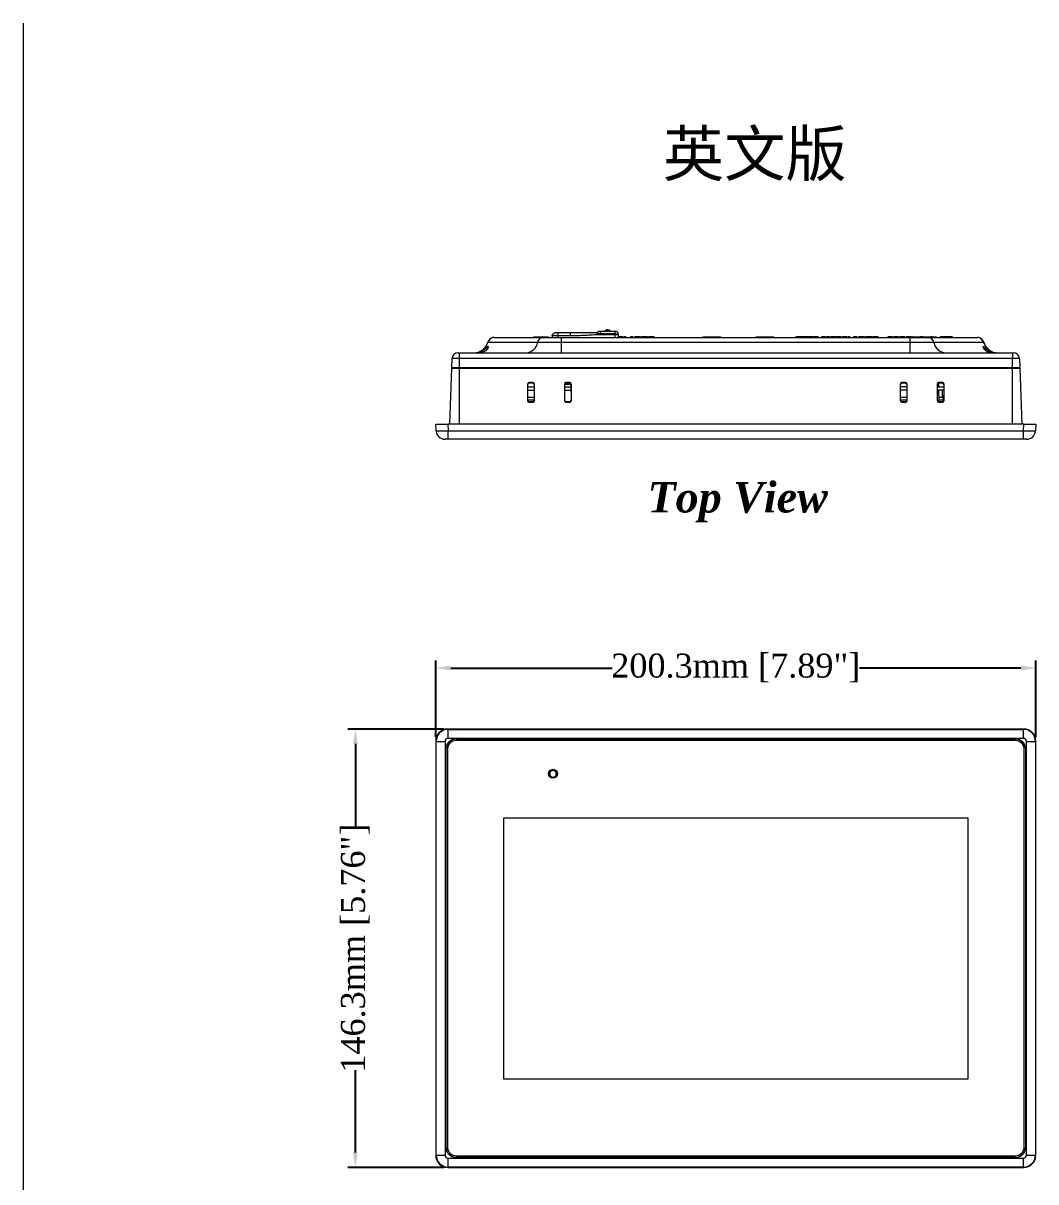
# Model space of a CAD drawing. Header units: millimetres. Extents: x 76 to 1788, y -159 to 878.
# Drawn here: x 75.6 to 413.6, y 491 to 877.6 of the extents above; entities that cross this region are included whole.
import ezdxf

# ---------------------------------------------------------------- set-up
doc = ezdxf.new("R2010")
doc.units = ezdxf.units.MM
doc.header["$LTSCALE"] = 2
doc.layers.add('DIM', color=7, linetype='Continuous')
doc.styles.add('2', font='TIMES.TTF')
doc.styles.get("Standard").update_dxf_attribs({"font": 'TIMES.TTF'})
doc.dimstyles.new('ISO-25', dxfattribs={"dimscale": 2, "dimtxt": 4, "dimasz": 2.5, "dimexe": 1.25, "dimexo": 0.625, "dimtad": 0, "dimdsep": 46, "dimtxsty": 'Standard', "dimcen": 2.5, "dimadec": 0, "dimazin": 0, "dimtfac": 1, "dimtmove": 0, "dimatfit": 3, "dimfxl": 0, "dimarcsym": 0})

# ---------------------------------------------------------------- blocks, each defined once
blk = doc.blocks.new('*D56')
at = {"layer": 'Defpoints', "color": 0}
for p in [(213.32, 662.43), (213.32, 638.08), (413.62, 638.08)]:
    blk.add_point(p, dxfattribs=at)
at = {"layer": 'DIM', "color": 0, "lineweight": -2}
for p, q in [((213.32, 639.33), (213.32, 664.93)), ((218.32, 662.43), (272.17, 662.43)), ((408.62, 662.43), (354.77, 662.43)), ((413.62, 639.33), (413.62, 664.93))]:
    blk.add_line(p, q, dxfattribs=at)
at = {"layer": 'DIM', "color": 0}
for points in [[(218.32, 663.27), (218.32, 661.6), (213.32, 662.43)], [(408.62, 661.6), (408.62, 663.27), (413.62, 662.43)]]:
    blk.add_solid(points, dxfattribs=at)
at = {"layer": 'DIM', "color": 0, "lineweight": 0, "insert": (313.47, 662.43), "char_height": 8, "attachment_point": 5}
blk.add_mtext('200.3mm [7.89"]', dxfattribs=at)
blk = doc.blocks.new('*D57')
at = {"layer": 'Defpoints', "color": 0}
for p in [(217.32, 642.08), (186.5, 495.78), (217.32, 495.78)]:
    blk.add_point(p, dxfattribs=at)
at = {"layer": 'DIM', "color": 0, "lineweight": -2}
for p, q in [((216.07, 642.08), (184, 642.08)), ((186.5, 637.08), (186.5, 609.67)), ((186.5, 500.78), (186.5, 528.19)), ((216.07, 495.78), (184, 495.78))]:
    blk.add_line(p, q, dxfattribs=at)
at = {"layer": 'DIM', "color": 0}
for points in [[(187.33, 637.08), (185.67, 637.08), (186.5, 642.08)], [(185.67, 500.78), (187.33, 500.78), (186.5, 495.78)]]:
    blk.add_solid(points, dxfattribs=at)
at = {"layer": 'DIM', "color": 0, "lineweight": 0, "insert": (186.5, 568.93), "char_height": 8, "attachment_point": 5, "rotation": 90}
blk.add_mtext('146.3mm [5.76"]', dxfattribs=at)

msp = doc.modelspace()

# ---------------------------------------------------------------- linework, layer by layer
at = {"lineweight": 0}
for p, q in [((75.608, 877.633), (75.608, -159.158)), ((409.622, 642.078), (217.322, 642.078)), ((217.322, 642.073), (217.435, 641.96)), ((409.621, 642.073), (217.322, 642.073)), ((217.435, 638.964), (217.435, 641.96)), ((217.435, 641.96), (409.508, 641.96)), ((409.508, 641.96), (409.621, 642.073)), ((409.508, 638.964), (409.508, 641.96)), ((213.322, 638.078), (213.322, 499.778)), ((213.44, 637.965), (213.327, 638.078)), ((213.327, 638.078), (213.327, 499.78)), ((409.508, 638.964), (217.435, 638.964)), ((220.165, 638.73), (220.191, 638.704)), ((406.777, 638.73), (220.165, 638.73)), ((406.751, 638.704), (220.191, 638.704)), ((406.746, 638.204), (220.196, 638.204)), ((406.751, 638.704), (406.777, 638.73)), ((413.615, 638.078), (413.502, 637.965)), ((413.615, 499.78), (413.615, 638.078)), ((413.622, 499.778), (413.622, 638.078)), ((213.44, 637.965), (216.436, 637.965)), ((213.44, 499.893), (213.44, 637.965)), ((216.436, 637.965), (216.436, 499.893)), ((216.67, 635.235), (216.67, 502.623)), ((216.696, 635.209), (216.67, 635.235)), ((216.696, 635.209), (216.696, 502.649)), ((217.196, 635.204), (217.196, 502.654)), ((409.746, 502.654), (409.746, 635.204)), ((410.272, 635.235), (410.246, 635.209)), ((410.246, 502.649), (410.246, 635.209)), ((410.272, 502.623), (410.272, 635.235)), ((410.506, 499.893), (410.506, 637.965)), ((410.506, 637.965), (413.502, 637.965)), ((413.502, 637.965), (413.502, 499.893)), ((235.931, 612.279), (235.931, 525.359)), ((391.011, 612.279), (235.931, 612.279)), ((391.011, 525.359), (391.011, 612.279)), ((235.931, 525.359), (391.011, 525.359)), ((213.327, 499.78), (213.44, 499.893)), ((213.44, 499.893), (216.436, 499.893)), ((216.67, 502.623), (216.696, 502.649)), ((217.435, 495.898), (217.435, 498.894)), ((217.435, 498.894), (409.508, 498.894)), ((220.191, 499.154), (220.165, 499.128)), ((220.165, 499.128), (406.777, 499.128)), ((220.191, 499.154), (406.751, 499.154)), ((220.196, 499.654), (406.746, 499.654)), ((406.777, 499.128), (406.751, 499.154)), ((409.508, 495.898), (409.508, 498.894)), ((410.246, 502.649), (410.272, 502.623)), ((410.506, 499.893), (413.502, 499.893)), ((413.502, 499.893), (413.615, 499.78)), ((217.435, 495.898), (217.322, 495.785)), ((217.322, 495.785), (409.621, 495.785)), ((217.322, 495.778), (409.622, 495.778)), ((409.508, 495.898), (217.435, 495.898)), ((409.621, 495.785), (409.508, 495.898))]:
    msp.add_line(p, q, dxfattribs=at)
at = {"color": 7, "lineweight": 0}
for p, q in [((258.139, 774.267), (254.221, 774.267)), ((267.221, 773.967), (267.221, 773.667)), ((273.221, 774.767), (268.221, 774.767)), ((273.221, 773.667), (268.221, 773.667)), ((274.221, 773.667), (274.221, 773.967)), ((274.221, 773.667), (274.221, 772.767)), ((232.822, 772.767), (249.279, 772.767)), ((245.971, 772.967), (245.971, 772.767)), ((245.971, 772.967), (246.921, 772.967)), ((246.921, 772.967), (246.921, 772.767)), ((246.921, 772.967), (247.245, 772.967)), ((247.245, 772.967), (249.642, 772.967)), ((247.245, 772.967), (247.245, 772.767)), ((249.642, 772.967), (249.642, 772.767)), ((249.642, 772.967), (249.966, 772.967)), ((249.966, 772.967), (249.966, 772.767)), ((249.966, 772.967), (250.939, 772.967)), ((250.939, 772.967), (250.939, 772.767)), ((252.221, 773.267), (252.221, 772.767)), ((255.265, 772.767), (371.677, 772.767)), ((274.951, 772.967), (274.951, 772.767)), ((275.891, 772.967), (274.951, 772.967)), ((275.891, 772.967), (275.891, 772.767)), ((276.199, 772.967), (276.199, 772.767)), ((276.763, 772.967), (276.199, 772.967)), ((276.763, 772.967), (276.763, 772.767)), ((278.275, 772.967), (278.275, 772.767)), ((278.441, 772.967), (278.275, 772.967)), ((278.441, 772.967), (278.441, 772.767)), ((279.07, 772.967), (279.07, 772.767)), ((279.634, 772.967), (279.634, 772.767)), ((280.079, 772.967), (279.634, 772.967)), ((280.079, 772.967), (280.079, 772.767)), ((280.544, 772.967), (280.079, 772.967)), ((280.544, 772.967), (280.544, 772.767)), ((280.647, 772.967), (280.647, 772.767)), ((280.743, 772.967), (280.743, 772.767)), ((281.216, 772.967), (280.743, 772.967)), ((281.216, 772.967), (281.216, 772.767)), ((281.66, 772.967), (281.216, 772.967)), ((281.66, 772.967), (281.66, 772.767)), ((282.019, 772.967), (282.019, 772.767)), ((283.03, 772.967), (283.03, 772.767)), ((284.045, 772.967), (284.045, 772.767)), ((284.301, 772.967), (284.301, 772.767)), ((284.352, 772.967), (284.352, 772.767)), ((285.182, 772.967), (285.182, 772.767)), ((286.173, 772.967), (286.173, 772.767)), ((302.491, 772.967), (302.491, 772.767)), ((302.491, 772.967), (303.683, 772.967)), ((303.683, 772.967), (303.683, 772.767)), ((303.683, 772.967), (305.072, 772.967)), ((305.072, 772.967), (305.072, 772.767)), ((305.072, 772.967), (305.861, 772.967)), ((305.861, 772.967), (305.861, 772.767)), ((305.861, 772.967), (306.055, 772.967)), ((306.055, 772.967), (306.055, 772.767)), ((306.055, 772.967), (307.271, 772.967)), ((307.271, 772.967), (307.271, 772.767)), ((307.271, 772.967), (307.643, 772.967)), ((307.643, 772.967), (307.643, 772.767)), ((307.643, 772.967), (308.502, 772.967)), ((308.502, 772.767), (308.502, 772.967)), ((320.191, 772.967), (320.191, 772.767)), ((320.191, 772.967), (321.383, 772.967)), ((321.383, 772.967), (321.383, 772.767)), ((321.383, 772.967), (322.772, 772.967)), ((322.772, 772.967), (322.772, 772.767)), ((322.772, 772.967), (323.561, 772.967)), ((323.561, 772.967), (323.561, 772.767)), ((323.561, 772.967), (323.755, 772.967)), ((323.755, 772.967), (323.755, 772.767)), ((323.755, 772.967), (324.971, 772.967)), ((324.971, 772.967), (324.971, 772.767)), ((324.971, 772.967), (325.343, 772.967)), ((325.343, 772.967), (325.343, 772.767)), ((325.343, 772.967), (326.202, 772.967)), ((326.202, 772.767), (326.202, 772.967)), ((333.527, 772.967), (333.527, 772.767)), ((334.091, 772.967), (333.527, 772.967)), ((334.091, 772.967), (334.091, 772.767)), ((334.117, 772.967), (334.117, 772.767)), ((334.409, 772.967), (334.117, 772.967)), ((334.409, 772.967), (334.409, 772.767)), ((334.743, 772.967), (334.409, 772.967)), ((334.743, 772.967), (334.743, 772.767)), ((334.848, 772.967), (334.848, 772.767)), ((335.007, 772.967), (335.007, 772.767)), ((335.293, 772.967), (335.007, 772.967)), ((335.293, 772.967), (335.293, 772.767)), ((335.679, 772.967), (335.293, 772.967)), ((335.679, 772.967), (335.679, 772.767)), ((336.098, 772.967), (335.679, 772.967)), ((336.098, 772.967), (336.098, 772.767)), ((336.206, 772.967), (336.206, 772.767)), ((336.309, 772.967), (336.309, 772.767)), ((336.645, 772.967), (336.309, 772.967)), ((336.645, 772.967), (336.645, 772.767)), ((336.937, 772.967), (336.645, 772.967)), ((336.937, 772.967), (336.937, 772.767)), ((337.065, 772.967), (336.937, 772.967)), ((337.065, 772.967), (337.065, 772.767)), ((337.322, 772.967), (337.065, 772.967)), ((337.322, 772.967), (337.322, 772.767)), ((337.527, 772.967), (337.322, 772.967)), ((337.527, 772.967), (337.527, 772.767)), ((338.569, 772.967), (337.527, 772.967)), ((338.569, 772.967), (338.569, 772.767)), ((338.809, 772.967), (338.569, 772.967)), ((338.809, 772.967), (338.809, 772.767)), ((339.424, 772.967), (338.809, 772.967)), ((339.424, 772.967), (339.424, 772.767)), ((339.578, 772.967), (339.578, 772.767)), ((339.604, 772.967), (339.604, 772.767)), ((340.269, 772.967), (340.269, 772.767)), ((340.963, 772.967), (340.963, 772.767)), ((340.989, 772.967), (340.989, 772.767)), ((341.989, 772.967), (341.989, 772.767)), ((342.006, 772.967), (341.989, 772.967)), ((342.091, 772.967), (342.091, 772.767)), ((343.142, 772.967), (342.091, 772.967)), ((343.142, 772.967), (343.142, 772.767)), ((343.373, 772.967), (343.142, 772.967)), ((343.373, 772.967), (343.373, 772.767)), ((343.399, 772.967), (343.373, 772.967)), ((343.399, 772.967), (343.399, 772.767)), ((343.655, 772.967), (343.655, 772.767)), ((343.732, 772.967), (343.732, 772.767)), ((344.351, 772.967), (344.351, 772.767)), ((344.963, 772.967), (344.963, 772.767)), ((345.04, 772.967), (345.04, 772.767)), ((345.271, 772.967), (345.271, 772.767)), ((345.527, 772.967), (345.271, 772.967)), ((345.527, 772.967), (345.527, 772.767)), ((345.732, 772.967), (345.527, 772.967)), ((345.732, 772.967), (345.732, 772.767)), ((346.783, 772.967), (345.732, 772.967)), ((346.783, 772.967), (346.783, 772.767)), ((346.963, 772.967), (346.963, 772.767)), ((347.014, 772.967), (347.014, 772.767)), ((347.822, 772.967), (347.822, 772.767)), ((348.578, 772.967), (348.578, 772.767)), ((348.655, 772.967), (348.655, 772.767)), ((348.835, 772.967), (348.835, 772.767)), ((348.989, 772.967), (348.835, 772.967)), ((348.989, 772.967), (348.989, 772.767)), ((349.741, 772.967), (349.741, 772.767)), ((350.681, 772.967), (349.741, 772.967)), ((350.681, 772.967), (350.681, 772.767)), ((350.989, 772.967), (350.989, 772.767)), ((351.553, 772.967), (350.989, 772.967)), ((351.553, 772.967), (351.553, 772.767)), ((352.655, 772.967), (352.655, 772.767)), ((352.758, 772.967), (352.758, 772.767)), ((353.231, 772.967), (353.065, 772.967)), ((353.065, 772.967), (353.065, 772.767)), ((353.231, 772.967), (353.231, 772.767)), ((353.86, 772.967), (353.86, 772.767)), ((354.04, 772.967), (354.04, 772.767)), ((354.065, 772.967), (354.065, 772.767)), ((354.424, 772.967), (354.424, 772.767)), ((354.869, 772.967), (354.424, 772.967)), ((354.869, 772.967), (354.869, 772.767)), ((355.334, 772.967), (354.869, 772.967)), ((355.334, 772.967), (355.334, 772.767)), ((355.437, 772.967), (355.437, 772.767)), ((355.533, 772.967), (355.533, 772.767)), ((356.006, 772.967), (355.533, 772.967)), ((356.006, 772.967), (356.006, 772.767)), ((356.45, 772.967), (356.006, 772.967)), ((356.45, 772.967), (356.45, 772.767)), ((356.809, 772.967), (356.809, 772.767)), ((357.82, 772.967), (357.82, 772.767)), ((358.835, 772.967), (358.835, 772.767)), ((359.091, 772.967), (359.091, 772.767)), ((359.142, 772.967), (359.142, 772.767)), ((359.972, 772.967), (359.972, 772.767)), ((360.963, 772.967), (360.963, 772.767)), ((364.238, 772.967), (364.238, 772.767)), ((364.289, 772.967), (364.238, 772.967)), ((365.827, 772.967), (364.289, 772.967)), ((364.289, 772.967), (364.289, 772.767)), ((365.827, 772.967), (365.827, 772.767)), ((366.212, 772.967), (366.212, 772.767)), ((366.263, 772.967), (366.263, 772.767)), ((367.071, 772.967), (367.071, 772.767)), ((367.827, 772.967), (367.827, 772.767)), ((367.904, 772.967), (367.904, 772.767)), ((368.238, 772.967), (368.238, 772.767)), ((368.52, 772.967), (368.238, 772.967)), ((368.52, 772.967), (368.52, 772.767)), ((369.104, 772.967), (369.104, 772.767)), ((369.93, 772.967), (369.648, 772.967)), ((369.648, 772.967), (369.648, 772.767)), ((369.93, 772.967), (369.93, 772.767)), ((371.75, 772.967), (370.314, 772.967)), ((370.314, 772.967), (370.314, 772.767)), ((371.75, 772.967), (371.75, 772.767)), ((371.75, 772.967), (372.003, 772.967)), ((372.003, 772.967), (372.003, 772.767)), ((372.403, 772.967), (372.403, 772.767)), ((372.403, 772.967), (374.903, 772.967)), ((374.903, 772.967), (374.903, 772.767)), ((374.903, 772.967), (375.103, 772.967)), ((375.103, 772.967), (375.103, 772.767)), ((375.594, 772.967), (375.103, 772.967)), ((375.594, 772.967), (375.594, 772.767)), ((375.712, 772.967), (375.712, 772.767)), ((375.83, 772.967), (375.83, 772.767)), ((375.903, 772.967), (375.83, 772.967)), ((375.903, 772.967), (376.103, 772.967)), ((375.903, 772.967), (375.903, 772.767)), ((376.103, 772.967), (376.103, 772.767)), ((376.103, 772.967), (378.603, 772.967)), ((377.663, 772.767), (394.12, 772.767)), ((378.603, 772.967), (378.603, 772.767)), ((379.003, 772.967), (379.003, 772.767)), ((379.003, 772.967), (380.503, 772.967)), ((380.503, 772.967), (380.503, 772.767)), ((381.682, 772.967), (381.682, 772.767)), ((381.715, 772.967), (381.715, 772.767)), ((382.153, 772.967), (382.153, 772.767)), ((384.003, 772.967), (382.153, 772.967)), ((385.853, 772.967), (384.003, 772.967)), ((385.853, 772.767), (385.853, 772.967)), ((218.672, 762.767), (218.776, 765.737)), ((220.774, 767.667), (221.121, 767.667)), ((221.121, 767.667), (405.821, 767.667)), ((405.821, 767.667), (406.168, 767.667)), ((408.167, 765.737), (408.27, 762.767)), ((218.008, 743.767), (218.661, 762.467)), ((218.661, 762.467), (221.121, 762.467)), ((218.672, 762.767), (221.121, 762.767)), ((218.972, 762.767), (218.961, 762.467)), ((221.121, 762.767), (405.821, 762.767)), ((221.121, 762.467), (405.821, 762.467)), ((405.821, 762.767), (408.27, 762.767)), ((405.821, 762.467), (408.281, 762.467)), ((407.97, 762.767), (407.981, 762.467)), ((408.281, 762.467), (408.934, 743.767)), ((243.968, 757.171), (243.961, 751.657)), ((244.065, 751.761), (244.062, 757.077)), ((244.062, 756.307), (246.18, 756.307)), ((244.063, 755.107), (246.179, 755.107)), ((245.774, 757.67), (244.468, 757.67)), ((244.561, 757.577), (245.681, 757.577)), ((246.18, 757.077), (246.177, 751.761)), ((246.281, 751.657), (246.274, 757.171)), ((256.268, 757.171), (256.261, 751.657)), ((256.365, 751.761), (256.362, 757.077)), ((258.48, 757.027), (256.362, 757.027)), ((256.362, 756.307), (258.48, 756.307)), ((256.363, 755.107), (258.479, 755.107)), ((258.074, 757.67), (256.768, 757.67)), ((256.861, 757.577), (257.981, 757.577)), ((258.48, 757.077), (258.477, 751.761)), ((258.581, 751.657), (258.574, 757.171)), ((368.368, 757.171), (368.361, 751.657)), ((368.465, 751.761), (368.462, 757.077)), ((370.58, 756.307), (368.462, 756.307)), ((370.579, 755.107), (368.463, 755.107)), ((370.174, 757.67), (368.868, 757.67)), ((368.961, 757.577), (370.081, 757.577)), ((370.58, 757.077), (370.577, 751.761)), ((370.681, 751.657), (370.674, 757.171)), ((380.668, 757.171), (380.661, 751.657)), ((380.765, 751.761), (380.762, 757.077)), ((380.762, 756.907), (381.113, 756.907)), ((380.762, 756.307), (382.88, 756.307)), ((380.763, 757.114), (381.109, 757.114)), ((382.879, 755.107), (380.763, 755.107)), ((381.102, 757.551), (381.109, 757.114)), ((381.109, 757.114), (381.113, 756.907)), ((381.121, 756.416), (381.123, 756.307)), ((381.144, 755.107), (381.211, 751.265)), ((382.474, 757.67), (381.168, 757.67)), ((381.261, 757.577), (382.381, 757.577)), ((382.411, 755.107), (382.411, 753.307)), ((382.88, 757.077), (382.877, 751.761)), ((382.981, 751.657), (382.974, 757.171)), ((244.064, 752.867), (246.178, 752.867)), ((244.065, 751.907), (246.177, 751.907)), ((244.46, 751.157), (245.782, 751.157)), ((244.489, 751.267), (244.964, 751.267)), ((245.677, 751.262), (244.565, 751.262)), ((244.964, 751.262), (244.964, 751.267)), ((256.76, 751.157), (258.082, 751.157)), ((257.977, 751.262), (256.865, 751.262)), ((368.464, 752.867), (370.578, 752.867)), ((368.465, 751.907), (370.577, 751.907)), ((368.86, 751.157), (370.182, 751.157)), ((370.077, 751.262), (368.965, 751.262)), ((381.16, 751.157), (382.482, 751.157)), ((381.183, 752.867), (382.499, 752.867)), ((381.2, 751.907), (382.877, 751.907)), ((382.377, 751.262), (381.265, 751.262)), ((382.411, 753.307), (382.611, 752.307)), ((382.411, 753.307), (382.878, 753.307)), ((382.878, 752.307), (382.611, 752.307)), ((213.44, 741.61), (213.327, 743.767)), ((213.327, 743.767), (217.322, 743.767)), ((409.621, 743.767), (217.322, 743.767)), ((409.621, 743.767), (413.615, 743.767)), ((413.615, 743.767), (413.502, 741.61)), ((217.435, 738.767), (216.436, 738.767)), ((409.508, 738.767), (217.435, 738.767)), ((410.506, 738.767), (409.508, 738.767))]:
    msp.add_line(p, q, dxfattribs=at)
at = {"color": 8, "lineweight": 0}
for p, q in [((268.221, 773.967), (267.221, 773.967)), ((268.221, 774.767), (268.221, 773.967)), ((268.221, 773.967), (268.221, 773.667)), ((273.221, 773.967), (268.221, 773.967)), ((273.221, 773.967), (273.221, 774.533)), ((273.221, 773.667), (273.221, 773.967)), ((273.221, 773.967), (274.221, 773.967)), ((273.221, 772.767), (273.221, 773.667)), ((247.326, 771.067), (230.869, 771.067)), ((254.221, 773.267), (252.221, 773.267)), ((254.221, 772.767), (254.221, 773.267)), ((258.139, 773.267), (254.221, 773.267)), ((255.265, 771.067), (255.265, 772.767)), ((255.265, 767.667), (255.265, 771.067)), ((371.677, 771.067), (255.265, 771.067)), ((371.677, 771.067), (371.677, 772.767)), ((371.677, 767.667), (371.677, 771.067)), ((396.073, 771.067), (379.616, 771.067)), ((221.121, 765.737), (218.776, 765.737)), ((221.121, 767.667), (221.121, 765.737)), ((221.121, 765.737), (221.121, 762.767)), ((405.821, 765.737), (221.121, 765.737)), ((229.518, 769.137), (229.51, 769.151)), ((397.432, 769.151), (397.424, 769.137)), ((405.821, 767.667), (405.821, 765.737)), ((405.821, 762.767), (405.821, 765.737)), ((408.167, 765.737), (405.821, 765.737)), ((221.121, 762.767), (221.121, 762.467)), ((221.121, 762.467), (221.121, 743.767)), ((405.821, 762.767), (405.821, 762.467)), ((405.821, 743.767), (405.821, 762.467)), ((244.062, 757.077), (243.968, 757.171)), ((244.468, 757.67), (244.561, 757.577)), ((245.681, 757.577), (245.774, 757.67)), ((246.274, 757.171), (246.18, 757.077)), ((256.362, 757.077), (256.268, 757.171)), ((256.768, 757.67), (256.861, 757.577)), ((257.981, 757.577), (258.074, 757.67)), ((258.574, 757.171), (258.48, 757.077)), ((368.462, 757.077), (368.368, 757.171)), ((368.868, 757.67), (368.961, 757.577)), ((370.081, 757.577), (370.174, 757.67)), ((370.674, 757.171), (370.58, 757.077)), ((380.762, 757.077), (380.668, 757.171)), ((381.121, 756.416), (380.762, 756.416)), ((381.168, 757.67), (381.261, 757.577)), ((382.381, 757.577), (382.474, 757.67)), ((382.974, 757.171), (382.88, 757.077)), ((243.961, 751.657), (244.065, 751.761)), ((244.565, 751.262), (244.46, 751.157)), ((245.782, 751.157), (245.677, 751.262)), ((246.177, 751.761), (246.281, 751.657)), ((256.261, 751.657), (256.365, 751.761)), ((256.865, 751.262), (256.76, 751.157)), ((258.082, 751.157), (257.977, 751.262)), ((258.477, 751.761), (258.581, 751.657)), ((368.361, 751.657), (368.465, 751.761)), ((368.965, 751.262), (368.86, 751.157)), ((370.182, 751.157), (370.077, 751.262)), ((370.577, 751.761), (370.681, 751.657)), ((380.661, 751.657), (380.765, 751.761)), ((381.265, 751.262), (381.16, 751.157)), ((382.482, 751.157), (382.377, 751.262)), ((382.877, 751.761), (382.981, 751.657)), ((217.322, 743.767), (217.435, 741.61)), ((409.508, 741.61), (409.621, 743.767)), ((217.435, 741.61), (409.508, 741.61)), ((217.435, 738.767), (217.435, 741.61)), ((409.508, 738.767), (409.508, 741.61))]:
    msp.add_line(p, q, dxfattribs=at)
at = {"color": 7, "lineweight": 0, "flags": 128}
msp.add_lwpolyline([(381.113, 756.907), (381.113, 756.898), (381.114, 756.87), (381.114, 756.825), (381.115, 756.764), (381.117, 756.69), (381.118, 756.605), (381.12, 756.512), (381.121, 756.416)], dxfattribs=at)
at = {"lineweight": 0}
for radius in [1.5, 1.4]:
    msp.add_circle((252.471, 627.129), radius, dxfattribs=at)
at = {"color": 7, "lineweight": 0}
for centre, radius, start, end in [((253.221, 773.267), 1, 134.3837, 156.6499), ((268.021, 773.967), 0.8, 90, 180), ((269.562, 775.067), 0.3, 270, 321.9444), ((270.587, 774.267), 1, 90, 141.97672), ((270.541, 774.467), 0.6, 90, 149.99751), ((270.855, 774.267), 1, 38.01159, 90), ((270.901, 774.467), 0.6, 29.98535, 90), ((271.88, 775.067), 0.3, 218.09055, 270), ((273.421, 773.967), 0.8, 0, 90.00005), ((220.774, 765.667), 2, 90, 178), ((406.168, 765.667), 2, 2, 90), ((216.436, 741.767), 3, 183, 270), ((410.506, 741.767), 3, 270, 357)]:
    msp.add_arc(centre, radius, start, end, dxfattribs=at)
at = {"color": 8, "lineweight": 0}
for centre, radius, start, end in [((232.832, 770.784), 1.983, 90.28538, 171.78655), ((243.4, 771.634), 3.967, 270.28533, 351.78664), ((249.289, 770.784), 1.983, 90.28516, 171.78678), ((377.653, 770.784), 1.983, 8.21322, 89.71484), ((383.542, 771.634), 3.967, 188.21336, 269.71467), ((394.11, 770.784), 1.983, 8.21345, 89.71462)]:
    msp.add_arc(centre, radius, start, end, dxfattribs=at)
at = {"lineweight": 0}
for centre, radius, start, end in [((217.322, 638.078), 4, 90, 180), ((409.622, 638.078), 4, 0, 90), ((220.196, 635.204), 3, 90, 180), ((406.746, 635.204), 3, 0, 90), ((217.322, 499.778), 4, 180, 270), ((220.196, 502.654), 3, 180, 270), ((406.746, 502.654), 3, 270, 0), ((409.622, 499.778), 4, 270, 0)]:
    msp.add_arc(centre, radius, start, end, dxfattribs=at)
at = {"color": 7, "lineweight": 0}
for centre, major_axis, ratio, start_param, end_param in [((226.364, 771.667), (4.05, 0.651), 0.974569, 4.5488826, 4.9668596), ((400.578, 771.667), (4.05, -0.651), 0.974569, 4.5527245, 4.8758954), ((244.468, 757.17), (0.5, 0), 0.9987828, 1.5707963, 3.1403747), ((244.562, 757.076), (-0.293, 0.406), 0.9980752, 5.6594542, 7.2290325), ((245.68, 757.076), (0.293, 0.406), 0.9980752, 5.3373381, 6.9069164), ((245.774, 757.17), (0.5, 0), 0.9987828, 0.001218, 1.5707963), ((256.768, 757.17), (0.5, 0), 0.9987828, 1.5707963, 3.1403747), ((256.862, 757.076), (-0.293, 0.406), 0.9980752, 5.6594542, 7.2290325), ((257.98, 757.076), (0.293, 0.406), 0.9980752, 5.3373381, 6.9069164), ((258.074, 757.17), (0.5, 0), 0.9987828, 0.001218, 1.5707963), ((368.868, 757.17), (0.5, 0), 0.9987828, 1.5707963, 3.1403747), ((368.962, 757.076), (-0.293, 0.406), 0.9980752, 5.6594542, 7.2290325), ((370.08, 757.076), (0.293, 0.406), 0.9980752, 5.3373381, 6.9069164), ((370.174, 757.17), (0.5, 0), 0.9987828, 0.001218, 1.5707963), ((381.168, 757.17), (0.5, 0), 0.9987828, 1.5707963, 3.1403747), ((381.262, 757.076), (-0.293, 0.406), 0.9980752, 5.6594542, 7.2290325), ((382.38, 757.076), (0.293, 0.406), 0.9980752, 5.3373381, 6.9069164), ((382.474, 757.17), (0.5, 0), 0.9987828, 0.001218, 1.5707963), ((244.462, 751.658), (0.264, 0.426), 0.9972776, 2.1246139, 3.6941922), ((244.565, 751.762), (0.462, 0.191), 0.9991394, 2.7498071, 4.3193854), ((245.677, 751.762), (0.462, -0.191), 0.9991394, 5.1053926, 6.6749709), ((245.781, 751.658), (-0.264, 0.426), 0.9972776, 2.5889931, 4.1585714), ((256.762, 751.658), (0.264, 0.426), 0.9972776, 2.1246139, 3.6941922), ((256.865, 751.762), (0.462, 0.191), 0.9991394, 2.7498071, 4.3193854), ((257.977, 751.762), (0.462, -0.191), 0.9991394, 5.1053926, 6.6749709), ((258.081, 751.658), (-0.264, 0.426), 0.9972776, 2.5889931, 4.1585714), ((368.862, 751.658), (0.264, 0.426), 0.9972776, 2.1246139, 3.6941922), ((368.965, 751.762), (0.462, 0.191), 0.9991394, 2.7498071, 4.3193854), ((370.077, 751.762), (0.462, -0.191), 0.9991394, 5.1053926, 6.6749709), ((370.181, 751.658), (-0.264, 0.426), 0.9972776, 2.5889931, 4.1585714), ((381.162, 751.658), (0.264, 0.426), 0.9972776, 2.1246139, 3.6941922), ((381.265, 751.762), (0.462, 0.191), 0.9991394, 2.7498071, 4.3193854), ((382.377, 751.762), (0.462, -0.191), 0.9991394, 5.1053926, 6.6749709), ((382.481, 751.658), (-0.264, 0.426), 0.9972776, 2.5889931, 4.1585714)]:
    msp.add_ellipse(centre, major_axis=major_axis, ratio=ratio, start_param=start_param, end_param=end_param, dxfattribs=at)
at = {"color": 8, "lineweight": 0}
for centre, major_axis, ratio, start_param, end_param in [((226.364, 771.667), (4.05, 0.651), 0.974569, 4.9668596, 5.4348374), ((400.578, 771.667), (4.05, -0.651), 0.974569, 3.9899406, 4.5527245), ((217.437, 741.767), (3.997, 0.157), 0.0391916, 3.1421069, 4.7101642), ((409.505, 741.767), (3.997, -0.157), 0.0391916, 4.7146138, 6.282671)]:
    msp.add_ellipse(centre, major_axis=major_axis, ratio=ratio, start_param=start_param, end_param=end_param, dxfattribs=at)
at = {"lineweight": 0}
for centre, major_axis, ratio, start_param, end_param in [((217.333, 638.067), (-2.836, 2.836), 0.9972647, 5.4991567, 7.0672139), ((217.437, 637.963), (2.828, 2.828), 0.9986342, 0.7867677, 2.354825), ((409.505, 637.963), (2.828, -2.828), 0.9986342, 0.7867677, 2.354825), ((409.61, 638.067), (2.836, 2.836), 0.9972647, 5.4991567, 7.0672139), ((217.437, 637.963), (-0.709, 0.709), 0.9972647, 5.4991567, 7.0672139), ((220.175, 635.225), (2.482, -2.482), 0.9972647, 2.357564, 3.9256213), ((220.201, 635.199), (2.482, -2.482), 0.9972647, 2.357564, 3.9256213), ((406.741, 635.199), (-2.482, -2.482), 0.9972647, 2.357564, 3.9256213), ((406.768, 635.225), (-2.482, -2.482), 0.9972647, 2.357564, 3.9256213), ((409.505, 637.963), (0.709, 0.709), 0.9972647, 5.4991567, 7.0672139), ((217.333, 499.791), (-2.836, -2.836), 0.9972647, 5.4991567, 7.0672139), ((217.437, 499.895), (2.828, -2.828), 0.9986342, 3.9283603, 5.4964176), ((217.437, 499.895), (-0.709, -0.709), 0.9972647, 5.4991567, 7.0672139), ((220.175, 502.633), (2.482, 2.482), 0.9972647, 2.357564, 3.9256213), ((220.201, 502.659), (2.482, 2.482), 0.9972647, 2.357564, 3.9256213), ((406.741, 502.659), (-2.482, 2.482), 0.9972647, 2.357564, 3.9256213), ((406.768, 502.633), (-2.482, 2.482), 0.9972647, 2.357564, 3.9256213), ((409.505, 499.895), (0.709, -0.709), 0.9972647, 5.4991567, 7.0672139), ((409.505, 499.895), (2.828, 2.828), 0.9986342, 3.9283603, 5.4964176), ((409.61, 499.791), (2.836, -2.836), 0.9972647, 5.4991567, 7.0672139)]:
    msp.add_ellipse(centre, major_axis=major_axis, ratio=ratio, start_param=start_param, end_param=end_param, dxfattribs=at)
at = {"color": 7, "lineweight": 0}
for points, knots in [([(252.221, 773.267), (252.225, 773.333), (252.232, 773.464), (252.292, 773.652), (252.383, 773.828), (252.47, 773.926), (252.514, 773.975)], [0, 0, 0, 0, 0.2499996, 0.4999998, 0.7500001, 1, 1, 1, 1]), ([(252.514, 773.975), (252.563, 774.018), (252.661, 774.106), (252.836, 774.196), (253.025, 774.256), (253.156, 774.264), (253.221, 774.267)], [0, 0, 0, 0, 0.2499992, 0.4999999, 0.7500011, 1, 1, 1, 1]), ([(254.221, 774.267), (254.09, 774.267), (253.828, 774.267), (253.497, 774.267), (253.266, 774.267), (253.236, 774.267), (253.221, 774.267)], [0, 0, 0, 0, 0.24984452, 0.49999909, 0.75015548, 1, 1, 1, 1]), ([(267.279, 774.267), (266.519, 774.267), (264.997, 774.267), (262.712, 774.267), (260.426, 774.267), (258.901, 774.267), (258.139, 774.267)], [0, 0, 0, 0, 0.2499988, 0.5000053, 0.7499917, 1, 1, 1, 1]), ([(267.221, 773.667), (266.465, 773.616), (264.953, 773.515), (262.683, 773.388), (260.412, 773.29), (258.896, 773.275), (258.139, 773.267)], [0, 0, 0, 0, 0.2499987, 0.5000057, 0.7499917, 1, 1, 1, 1]), ([(268.221, 773.667), (268.09, 773.667), (267.828, 773.667), (267.497, 773.667), (267.266, 773.667), (267.236, 773.667), (267.221, 773.667)], [0, 0, 0, 0, 0.2500003, 0.5000007, 0.75, 1, 1, 1, 1]), ([(268.221, 774.767), (268.195, 774.767), (268.142, 774.767), (268.077, 774.767), (268.03, 774.767), (268.024, 774.767), (268.021, 774.767)], [0, 0, 0, 0, 0.252963, 0.4998747, 0.745346, 1, 1, 1, 1]), ([(270.901, 775.067), (270.899, 775.067), (270.893, 775.067), (270.858, 775.067), (270.823, 775.067), (270.781, 775.067), (270.733, 775.067), (270.686, 775.067), (270.64, 775.067), (270.591, 775.067), (270.549, 775.067), (270.544, 775.067), (270.541, 775.067)], [0, 0, 0, 0, 0.1263144, 0.2493289, 0.3121643, 0.3732369, 0.4998716, 0.5629316, 0.6240829, 0.7504248, 0.8720019, 1, 1, 1, 1]), ([(270.855, 775.267), (270.853, 775.267), (270.849, 775.267), (270.823, 775.267), (270.796, 775.267), (270.765, 775.267), (270.73, 775.267), (270.695, 775.267), (270.661, 775.267), (270.625, 775.267), (270.593, 775.267), (270.589, 775.267), (270.587, 775.267)], [0, 0, 0, 0, 0.1263149, 0.2493296, 0.3121616, 0.3732403, 0.4998718, 0.5629318, 0.6240854, 0.7504245, 0.8720002, 1, 1, 1, 1]), ([(273.421, 774.767), (273.418, 774.767), (273.412, 774.767), (273.366, 774.767), (273.3, 774.767), (273.248, 774.767), (273.221, 774.767)], [0, 0, 0, 0, 0.252957, 0.4998773, 0.7453453, 1, 1, 1, 1]), ([(274.221, 773.667), (274.206, 773.667), (274.176, 773.667), (273.945, 773.667), (273.614, 773.667), (273.352, 773.667), (273.221, 773.667)], [0, 0, 0, 0, 0.24999983, 0.5000007, 0.74999941, 1, 1, 1, 1]), ([(232.82, 772.749), (232.719, 772.752), (232.452, 772.759), (232.046, 772.633), (231.642, 772.421), (231.324, 772.156), (231.082, 771.876), (230.89, 771.585), (230.699, 771.227), (230.514, 770.824), (230.284, 770.341), (230.02, 769.863), (229.762, 769.458), (229.569, 769.232), (229.504, 769.156)], [0, 0, 0, 0, 0.0501854, 0.1333515, 0.2105673, 0.2829, 0.35128, 0.424456, 0.5133399, 0.6470182, 0.7592728, 0.8558207, 0.95122, 1, 1, 1, 1]), ([(249.279, 772.767), (249.343, 772.767), (249.477, 772.767), (249.879, 772.767), (250.473, 772.767), (251.241, 772.767), (252.143, 772.767), (253.093, 772.767), (254.145, 772.767), (254.892, 772.767), (255.265, 772.767)], [0, 0, 0, 0, 0.1122386, 0.2317625, 0.351285, 0.4999987, 0.6192522, 0.7385061, 0.8692522, 1, 1, 1, 1]), ([(274.951, 772.967), (274.853, 772.967), (274.657, 772.967), (274.387, 772.967), (274.227, 772.967), (274.208, 772.967), (274.199, 772.967)], [0, 0, 0, 0, 0.281672, 0.560212, 0.7799895, 1, 1, 1, 1]), ([(279.07, 772.967), (278.931, 772.967), (278.684, 772.967), (278.515, 772.967), (278.441, 772.967)], [0, 0, 0, 0, 0.5606511, 1, 1, 1, 1]), ([(280.647, 772.967), (280.628, 772.967), (280.595, 772.967), (280.559, 772.967), (280.544, 772.967)], [0, 0, 0, 0, 0.5599914, 1, 1, 1, 1]), ([(280.743, 772.967), (280.724, 772.967), (280.692, 772.967), (280.661, 772.967), (280.647, 772.967)], [0, 0, 0, 0, 0.5600019, 1, 1, 1, 1]), ([(283.03, 772.967), (282.879, 772.967), (282.575, 772.967), (282.226, 772.967), (282.046, 772.967), (282.028, 772.967), (282.019, 772.967)], [0, 0, 0, 0, 0.2798974, 0.5590079, 0.7793186, 1, 1, 1, 1]), ([(284.045, 772.967), (284.033, 772.967), (284.011, 772.967), (283.747, 772.967), (283.394, 772.967), (283.152, 772.967), (283.03, 772.967)], [0, 0, 0, 0, 0.2803511, 0.559206, 0.7793518, 1, 1, 1, 1]), ([(285.182, 772.967), (285.079, 772.967), (284.875, 772.967), (284.618, 772.967), (284.438, 772.967), (284.381, 772.967), (284.352, 772.967)], [0, 0, 0, 0, 0.2802138, 0.5596609, 0.779689, 1, 1, 1, 1]), ([(286.173, 772.967), (286.16, 772.967), (286.135, 772.967), (285.88, 772.967), (285.533, 772.967), (285.299, 772.967), (285.182, 772.967)], [0, 0, 0, 0, 0.2802289, 0.5590794, 0.7793634, 1, 1, 1, 1]), ([(334.848, 772.967), (334.828, 772.967), (334.793, 772.967), (334.758, 772.967), (334.743, 772.967)], [0, 0, 0, 0, 0.5600031, 1, 1, 1, 1]), ([(335.007, 772.967), (334.974, 772.967), (334.914, 772.967), (334.868, 772.967), (334.848, 772.967)], [0, 0, 0, 0, 0.5599986, 1, 1, 1, 1]), ([(336.206, 772.967), (336.186, 772.967), (336.15, 772.967), (336.114, 772.967), (336.098, 772.967)], [0, 0, 0, 0, 0.5600034, 1, 1, 1, 1]), ([(336.309, 772.967), (336.29, 772.967), (336.256, 772.967), (336.222, 772.967), (336.206, 772.967)], [0, 0, 0, 0, 0.5599979, 1, 1, 1, 1]), ([(340.269, 772.967), (340.178, 772.967), (339.997, 772.967), (339.772, 772.967), (339.627, 772.967), (339.612, 772.967), (339.604, 772.967)], [0, 0, 0, 0, 0.28073984, 0.56013884, 0.78008318, 1, 1, 1, 1]), ([(340.963, 772.967), (340.946, 772.967), (340.911, 772.967), (340.661, 772.967), (340.418, 772.967), (340.269, 772.967)], [0, 0, 0, 0, 0.2809921, 0.5606892, 1, 1, 1, 1]), ([(344.351, 772.967), (344.267, 772.967), (344.099, 772.967), (343.893, 772.967), (343.755, 772.967), (343.74, 772.967), (343.732, 772.967)], [0, 0, 0, 0, 0.2806112, 0.5601589, 0.7801563, 1, 1, 1, 1]), ([(344.963, 772.967), (344.95, 772.967), (344.925, 772.967), (344.746, 772.967), (344.547, 772.967), (344.416, 772.967), (344.351, 772.967)], [0, 0, 0, 0, 0.27862714, 0.55815612, 0.77884388, 1, 1, 1, 1]), ([(347.822, 772.967), (347.718, 772.967), (347.51, 772.967), (347.236, 772.967), (347.053, 772.967), (347.027, 772.967), (347.014, 772.967)], [0, 0, 0, 0, 0.2810233, 0.5607978, 0.7803446, 1, 1, 1, 1]), ([(348.578, 772.967), (348.57, 772.967), (348.554, 772.967), (348.436, 772.967), (348.198, 772.967), (347.977, 772.967), (347.822, 772.967)], [0, 0, 0, 0, 0.1866899, 0.3735214, 0.5605087, 1, 1, 1, 1]), ([(349.741, 772.967), (349.643, 772.967), (349.447, 772.967), (349.177, 772.967), (349.017, 772.967), (348.998, 772.967), (348.989, 772.967)], [0, 0, 0, 0, 0.2816707, 0.5602093, 0.7799878, 1, 1, 1, 1]), ([(352.98, 772.967), (352.96, 772.967), (352.881, 772.967), (352.787, 772.967), (352.768, 772.967), (352.758, 772.967)], [0, 0, 0, 0, 0.1446017, 0.5727015, 1, 1, 1, 1]), ([(353.86, 772.967), (353.721, 772.967), (353.474, 772.967), (353.305, 772.967), (353.231, 772.967)], [0, 0, 0, 0, 0.5606545, 1, 1, 1, 1]), ([(355.437, 772.967), (355.418, 772.967), (355.385, 772.967), (355.349, 772.967), (355.334, 772.967)], [0, 0, 0, 0, 0.5599949, 1, 1, 1, 1]), ([(355.533, 772.967), (355.514, 772.967), (355.482, 772.967), (355.451, 772.967), (355.437, 772.967)], [0, 0, 0, 0, 0.5600019, 1, 1, 1, 1]), ([(357.82, 772.967), (357.669, 772.967), (357.365, 772.967), (357.016, 772.967), (356.836, 772.967), (356.818, 772.967), (356.809, 772.967)], [0, 0, 0, 0, 0.27989841, 0.55900867, 0.77931877, 1, 1, 1, 1]), ([(358.835, 772.967), (358.823, 772.967), (358.801, 772.967), (358.537, 772.967), (358.184, 772.967), (357.942, 772.967), (357.82, 772.967)], [0, 0, 0, 0, 0.2803516, 0.5592062, 0.7793512, 1, 1, 1, 1]), ([(359.972, 772.967), (359.869, 772.967), (359.665, 772.967), (359.408, 772.967), (359.228, 772.967), (359.171, 772.967), (359.142, 772.967)], [0, 0, 0, 0, 0.2802124, 0.55965975, 0.77968811, 1, 1, 1, 1]), ([(360.963, 772.967), (360.95, 772.967), (360.925, 772.967), (360.67, 772.967), (360.323, 772.967), (360.089, 772.967), (359.972, 772.967)], [0, 0, 0, 0, 0.2802306, 0.5590795, 0.7793629, 1, 1, 1, 1]), ([(367.071, 772.967), (366.967, 772.967), (366.759, 772.967), (366.485, 772.967), (366.302, 772.967), (366.276, 772.967), (366.263, 772.967)], [0, 0, 0, 0, 0.2810253, 0.5608002, 0.7803421, 1, 1, 1, 1]), ([(367.827, 772.967), (367.819, 772.967), (367.803, 772.967), (367.685, 772.967), (367.446, 772.967), (367.226, 772.967), (367.071, 772.967)], [0, 0, 0, 0, 0.1866902, 0.3735218, 0.5605083, 1, 1, 1, 1]), ([(369.104, 772.967), (369.009, 772.967), (368.821, 772.967), (368.52, 772.967), (368.52, 772.967), (368.52, 772.967)], [0, 0, 0, 0, 0.2824705, 0.5590252, 1, 1, 1, 1]), ([(369.648, 772.967), (369.648, 772.967), (369.647, 772.967), (369.536, 772.967), (369.316, 772.967), (369.175, 772.967), (369.104, 772.967)], [0, 0, 0, 0, 0.2818722, 0.5587457, 0.7787996, 1, 1, 1, 1]), ([(371.677, 772.767), (371.997, 772.767), (372.659, 772.767), (373.637, 772.767), (374.655, 772.767), (375.574, 772.767), (376.353, 772.767), (376.959, 772.767), (377.428, 772.767), (377.585, 772.767), (377.663, 772.767)], [0, 0, 0, 0, 0.1122388, 0.2317625, 0.351285, 0.4999984, 0.6192519, 0.7385061, 0.8692522, 1, 1, 1, 1]), ([(372.468, 772.967), (372.454, 772.967), (372.426, 772.967), (372.25, 772.967), (372.104, 772.967), (372.089, 772.967)], [0, 0, 0, 0, 0.4750139, 0.9476929, 1, 1, 1, 1]), ([(375.712, 772.967), (375.692, 772.967), (375.656, 772.967), (375.613, 772.967), (375.594, 772.967)], [0, 0, 0, 0, 0.5599657, 1, 1, 1, 1]), ([(375.83, 772.967), (375.806, 772.967), (375.763, 772.967), (375.728, 772.967), (375.712, 772.967)], [0, 0, 0, 0, 0.5599985, 1, 1, 1, 1]), ([(379.003, 772.967), (378.974, 772.967), (378.856, 772.967), (378.688, 772.967), (378.542, 772.967), (378.527, 772.967), (378.52, 772.967)], [0, 0, 0, 0, 0.1115557, 0.4566738, 0.7283515, 1, 1, 1, 1]), ([(382.153, 772.967), (382.095, 772.967), (381.956, 772.967), (381.798, 772.967), (381.743, 772.967), (381.715, 772.967)], [0, 0, 0, 0, 0.2674375, 0.6330068, 1, 1, 1, 1]), ([(397.434, 769.153), (397.33, 769.284), (397.109, 769.562), (396.827, 770.026), (396.571, 770.519), (396.336, 771.025), (396.133, 771.454), (395.88, 771.854), (395.6, 772.177), (395.238, 772.466), (394.784, 772.675), (394.393, 772.776), (394.17, 772.758), (394.121, 772.753)], [0, 0, 0, 0, 0.08130189, 0.17314326, 0.28028418, 0.40346291, 0.55594778, 0.64642541, 0.72158538, 0.80204457, 0.88780218, 0.97576607, 1, 1, 1, 1]), ([(229.511, 769.152), (229.436, 769.066), (229.186, 768.782), (228.697, 768.369), (228.232, 768.136), (228.004, 768.023)], [0, 0, 0, 0, 0.1794448, 0.5983223, 1, 1, 1, 1]), ([(229.243, 767.905), (229.159, 767.866), (228.874, 767.73), (228.425, 767.674), (228.09, 767.668), (228.035, 767.667)], [0, 0, 0, 0, 0.2558731, 0.8768235, 1, 1, 1, 1]), ([(230.747, 769.298), (230.747, 769.299), (230.749, 769.307), (230.73, 769.233), (230.66, 769.075), (230.496, 768.799), (230.226, 768.478), (229.832, 768.169), (229.495, 767.967), (229.269, 767.896), (229.226, 767.882)], [0, 0, 0, 0, 0.0192537, 0.1075395, 0.2304281, 0.3935521, 0.5992302, 0.7927983, 0.9608079, 1, 1, 1, 1]), ([(398.08, 767.768), (397.932, 767.809), (397.599, 767.899), (397.172, 768.126), (396.78, 768.42), (396.471, 768.759), (396.29, 769.058), (396.212, 769.235), (396.193, 769.312), (396.195, 769.299), (396.195, 769.297)], [0, 0, 0, 0, 0.1176346, 0.2636987, 0.4286057, 0.6114163, 0.794836, 0.9067113, 0.9870071, 1, 1, 1, 1]), ([(399.305, 767.893), (399.112, 767.96), (398.667, 768.116), (398.059, 768.517), (397.647, 768.897), (397.458, 769.12), (397.432, 769.152)], [0, 0, 0, 0, 0.26793155, 0.61669731, 0.94587016, 1, 1, 1, 1]), ([(398.907, 767.667), (398.809, 767.669), (398.51, 767.673), (398.252, 767.744), (398.079, 767.791)], [0, 0, 0, 0, 0.3307584, 1, 1, 1, 1])]:
    msp.add_open_spline(points, degree=3, knots=knots, dxfattribs=at)
at = {"color": 8, "lineweight": 0}
for points, knots in [([(254.221, 773.267), (254.221, 773.398), (254.221, 773.661), (254.221, 773.991), (254.221, 774.222), (254.221, 774.252), (254.221, 774.267)], [0, 0, 0, 0, 0.2500002, 0.5000002, 0.7499997, 1, 1, 1, 1]), ([(258.139, 774.267), (258.139, 774.252), (258.139, 774.222), (258.139, 773.991), (258.139, 773.661), (258.139, 773.398), (258.139, 773.267)], [0, 0, 0, 0, 0.2500003, 0.4999998, 0.7499998, 1, 1, 1, 1]), ([(269.799, 774.883), (269.814, 774.883), (269.845, 774.883), (269.981, 774.883), (270.095, 774.883), (270.108, 774.883)], [0, 0, 0, 0, 0.4691021, 0.93820256, 1, 1, 1, 1]), ([(271.326, 774.883), (271.342, 774.883), (271.459, 774.883), (271.597, 774.883), (271.628, 774.883), (271.643, 774.883)], [0, 0, 0, 0, 0.0730758, 0.5365375, 1, 1, 1, 1]), ([(273.221, 774.533), (273.221, 774.568), (273.221, 774.638), (273.221, 774.711), (273.221, 774.759), (273.221, 774.764), (273.221, 774.767)], [0, 0, 0, 0, 0.2499992, 0.4999998, 0.7499992, 1, 1, 1, 1]), ([(226.622, 767.667), (226.723, 767.67), (227.153, 767.68), (227.992, 767.852), (229.035, 768.322), (229.913, 768.973), (230.473, 769.54), (230.775, 769.811), (230.892, 769.784), (230.88, 769.456), (230.584, 768.829), (230.004, 768.201), (229.422, 767.975), (229.243, 767.905)], [0, 0, 0, 0, 0.0252214, 0.1078353, 0.2110579, 0.3386664, 0.4594114, 0.5303272, 0.5998569, 0.6668056, 0.8091594, 0.9410003, 1, 1, 1, 1]), ([(230.869, 771.067), (230.85, 771.064), (230.776, 771.053), (230.633, 770.901), (230.403, 770.498), (230.09, 769.923), (229.77, 769.45), (229.583, 769.215), (229.534, 769.157), (229.518, 769.137)], [0, 0, 0, 0, 0.087676, 0.3278346, 0.5568691, 0.7822804, 0.9456335, 0.9818543, 1, 1, 1, 1]), ([(255.265, 771.067), (255.178, 771.067), (254.639, 771.067), (253.652, 771.067), (252.346, 771.067), (251.124, 771.067), (249.928, 771.067), (248.91, 771.067), (248.121, 771.067), (247.588, 771.067), (247.411, 771.067), (247.326, 771.067)], [0, 0, 0, 0, 0.02308128, 0.14230241, 0.26152324, 0.38078646, 0.50004922, 0.64878009, 0.7682927, 0.88780558, 1, 1, 1, 1]), ([(379.616, 771.067), (379.602, 771.067), (379.512, 771.067), (379.239, 771.067), (378.661, 771.067), (377.878, 771.067), (376.846, 771.067), (375.627, 771.067), (374.276, 771.067), (372.98, 771.067), (372.102, 771.067), (371.677, 771.067)], [0, 0, 0, 0, 0.0230811, 0.1423022, 0.2615231, 0.3807865, 0.5000496, 0.6487798, 0.7682923, 0.8878055, 1, 1, 1, 1]), ([(398.079, 767.791), (397.966, 767.812), (397.482, 767.9), (396.831, 768.335), (396.262, 768.969), (396.047, 769.541), (396.06, 769.811), (396.206, 769.783), (396.551, 769.457), (397.19, 768.822), (398.182, 768.168), (399.217, 767.782), (399.92, 767.673), (400.263, 767.668), (400.32, 767.667)], [0, 0, 0, 0, 0.0303802, 0.1296752, 0.2524288, 0.3685791, 0.4367966, 0.5036809, 0.5680824, 0.7050196, 0.8318442, 0.9171039, 0.9862786, 1, 1, 1, 1]), ([(397.424, 769.137), (397.408, 769.157), (397.222, 769.38), (397.05, 769.627), (396.775, 770.066), (396.539, 770.498), (396.309, 770.9), (396.166, 771.053), (396.093, 771.064), (396.073, 771.067)], [0, 0, 0, 0, 0.0181542, 0.2091276, 0.2173529, 0.4428699, 0.6720118, 0.9122829, 1, 1, 1, 1]), ([(397.437, 768.005), (397.387, 768.045), (397.156, 768.228), (396.876, 768.602), (396.545, 769.025), (396.33, 769.315), (396.242, 769.362), (396.206, 769.347), (396.21, 769.306), (396.212, 769.29)], [0, 0, 0, 0, 0.06686902, 0.30628131, 0.55106914, 0.75902643, 0.9019048, 0.96412606, 1, 1, 1, 1])]:
    msp.add_open_spline(points, degree=3, knots=knots, dxfattribs=at)
at = {"lineweight": 0}
for points, knots in [([(253.571, 627.129), (253.555, 627.273), (253.521, 627.561), (253.267, 627.927), (252.904, 628.172), (252.471, 628.258), (252.039, 628.172), (251.675, 627.927), (251.421, 627.561), (251.388, 627.273), (251.371, 627.129)], [0, 0, 0, 0, 0.1249997, 0.2499992, 0.3749993, 0.5000001, 0.6249998, 0.7500008, 0.8750003, 1, 1, 1, 1]), ([(251.371, 627.129), (251.388, 626.985), (251.421, 626.697), (251.675, 626.331), (252.039, 626.086), (252.471, 626), (252.904, 626.086), (253.267, 626.331), (253.521, 626.697), (253.555, 626.985), (253.571, 627.129)], [0, 0, 0, 0, 0.12500059, 0.24999984, 0.37500061, 0.49999992, 0.6250003, 0.75000016, 0.87499941, 1, 1, 1, 1])]:
    msp.add_open_spline(points, degree=3, knots=knots, dxfattribs=at)

# ---------------------------------------------------------------- texts
at = {"lineweight": 0, "insert": (319.812, 833.222), "char_height": 15, "attachment_point": 5}
msp.add_mtext('\\fTimes New Roman|b0|i0|c0|p34;英文版}', dxfattribs=at)
at = {"lineweight": 0, "insert": (314.094, 717.769), "char_height": 10.16949, "attachment_point": 5, "line_spacing_factor": 0.75, "style": '2'}
msp.add_mtext('{\\fTimes New Roman|b1|i1|c0|p18;Top View}', dxfattribs=at)

# ---------------------------------------------------------------- dimensions: what is measured, and where the dimension line sits
at = {"layer": 'DIM', "lineweight": 0}
dim = msp.add_linear_dim(base=(213.322, 662.432), p1=(413.622, 638.078), p2=(213.322, 638.078), dimstyle='ISO-25', override={"dimpost": 'mm'}, dxfattribs=at)
dim.commit()
dim.dimension.update_dxf_attribs({"geometry": '*D56', "text_midpoint": (313.472, 662.432)})
dim = msp.add_linear_dim(base=(186.5, 495.778), p1=(217.322, 642.078), p2=(217.322, 495.778), angle=90, dimstyle='ISO-25', override={"dimpost": 'mm'}, dxfattribs=at)
dim.commit()
dim.dimension.update_dxf_attribs({"geometry": '*D57', "text_midpoint": (186.5, 568.928)})

doc.saveas('drawing.dxf')
